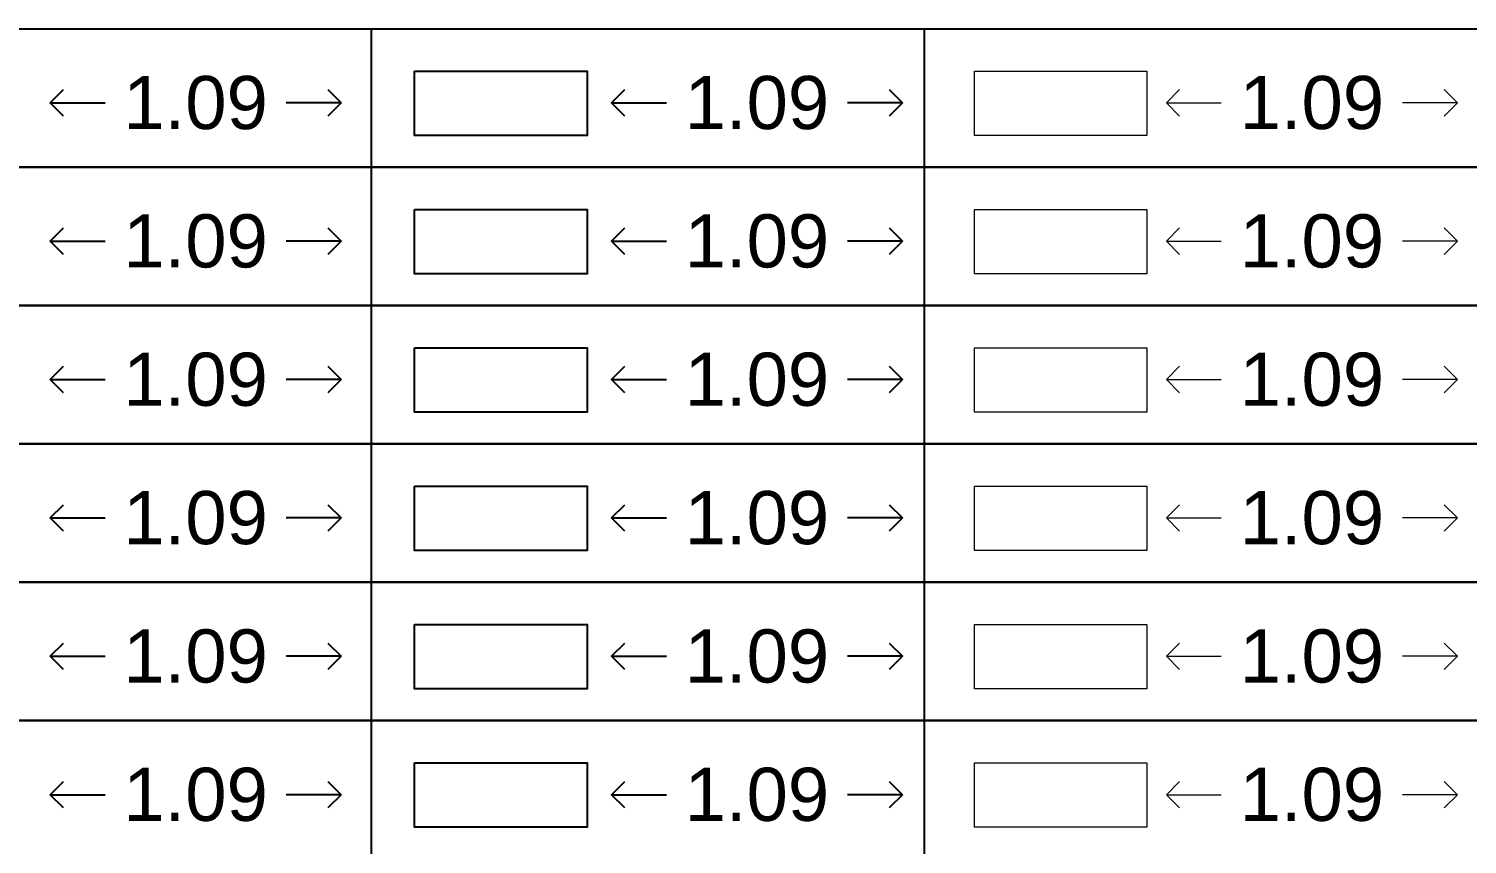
# Model space of a CAD drawing. Header units: millimetres. Extents: x -9481 to -9285, y 28728 to 28829.
# Drawn here: x -9456.89 to -9451.48, y 28754.13 to 28757.2 of the extents above; entities that cross this region are included whole.
import ezdxf

# ---------------------------------------------------------------- set-up
doc = ezdxf.new("R2010")
doc.units = ezdxf.units.MM
doc.header["$PDMODE"] = 34
doc.header["$PDSIZE"] = -15
doc.layers.add('BLK_1_FLR_1_REGULAR_ROOM_1', color=7, linetype='Continuous', plot=False)
doc.layers.add('BLK_1_FLR_2_REGULAR_ROOM_1', color=7, linetype='Continuous', lineweight=0)
doc.layers.add('PLAN', color=7, linetype='Continuous', lineweight=40)
doc.styles.add('Arial', font='arial.ttf', dxfattribs={"height": 0.2})
doc.styles.add('style2', font='arial.ttf', dxfattribs={"height": 0.3})
doc.dimstyles.new('INT DIM', dxfattribs={"dimtxt": 0.3, "dimasz": 0.1, "dimexe": 0.18, "dimexo": 0.0625, "dimgap": 0.09, "dimtad": 0, "dimzin": 0, "dimdsep": 46, "dimtxsty": 'style2', "dimblk": 'OPEN90', "dimcen": 0.09, "dimse1": 1, "dimse2": 1, "dimclrd": 250, "dimclrt": 256, "dimadec": 0, "dimazin": 0, "dimtfac": 1, "dimtofl": 0, "dimtmove": 0, "dimatfit": 3, "dimfxl": 0.18, "dimtolj": 1, "dimtzin": 0, "dimlwd": -1, "dimarcsym": 0})

# ---------------------------------------------------------------- blocks, each defined once
blk = doc.blocks.new('_Open90')
at = {"layer": 'PLAN', "color": 0, "lineweight": -2}
for p, q in [((0, 0), (-1, 0)), ((-0.5, 0.5), (0, 0)), ((0, 0), (-0.5, -0.5))]:
    blk.add_line(p, q, dxfattribs=at)
blk = doc.blocks.new('*D107')
at = {"layer": 'BLK_1_FLR_1_REGULAR_ROOM_1', "color": 250, "transparency": 16777216}
for p, q in [((-9456.7091, 28756.9195), (-9456.6022, 28756.9195)), ((-9455.8142, 28756.9195), (-9455.9211, 28756.9195))]:
    blk.add_line(p, q, dxfattribs=at)
at = {"layer": 'Defpoints', "color": 0, "transparency": 16777216}
for p in [(-9456.8091, 28757.0395), (-9455.7142, 28757.0395), (-9455.7142, 28756.9195)]:
    blk.add_point(p, dxfattribs=at)
at = {"layer": 'BLK_1_FLR_1_REGULAR_ROOM_1', "color": 250, "transparency": 16777216, "xscale": 0.1, "yscale": 0.1, "zscale": 0.1, "rotation": 180}
blk.add_blockref('_Open90', (-9456.8091, 28756.9195), dxfattribs=at)
at = {"layer": 'BLK_1_FLR_1_REGULAR_ROOM_1', "color": 250, "transparency": 16777216, "xscale": 0.1, "yscale": 0.1, "zscale": 0.1}
blk.add_blockref('_Open90', (-9455.7142, 28756.9195), dxfattribs=at)
at = {"layer": 'BLK_1_FLR_1_REGULAR_ROOM_1', "transparency": 16777216, "insert": (-9456.2617, 28756.9195), "char_height": 0.2, "attachment_point": 5, "style": 'Arial', "bg_fill": 3, "box_fill_scale": 1.1, "bg_fill_color": 256, "bg_fill_true_color": 13158600, "bg_fill_transparency": 0}
blk.add_mtext('\\A1;1.09', dxfattribs=at)
blk = doc.blocks.new('*D108')
at = {"layer": 'BLK_1_FLR_1_REGULAR_ROOM_1', "color": 250, "transparency": 16777216}
for p, q in [((-9454.5973, 28756.9195), (-9454.4904, 28756.9195)), ((-9453.7023, 28756.9195), (-9453.8093, 28756.9195))]:
    blk.add_line(p, q, dxfattribs=at)
at = {"layer": 'Defpoints', "color": 0, "transparency": 16777216}
for p in [(-9454.6973, 28757.0395), (-9453.6023, 28757.0395), (-9453.6023, 28756.9195)]:
    blk.add_point(p, dxfattribs=at)
at = {"layer": 'BLK_1_FLR_1_REGULAR_ROOM_1', "color": 250, "transparency": 16777216, "xscale": 0.1, "yscale": 0.1, "zscale": 0.1, "rotation": 180}
blk.add_blockref('_Open90', (-9454.6973, 28756.9195), dxfattribs=at)
at = {"layer": 'BLK_1_FLR_1_REGULAR_ROOM_1', "color": 250, "transparency": 16777216, "xscale": 0.1, "yscale": 0.1, "zscale": 0.1}
blk.add_blockref('_Open90', (-9453.6023, 28756.9195), dxfattribs=at)
at = {"layer": 'BLK_1_FLR_1_REGULAR_ROOM_1', "transparency": 16777216, "insert": (-9454.1498, 28756.9195), "char_height": 0.2, "attachment_point": 5, "style": 'Arial', "bg_fill": 3, "box_fill_scale": 1.1, "bg_fill_color": 256, "bg_fill_true_color": 13158600, "bg_fill_transparency": 0}
blk.add_mtext('\\A1;1.09', dxfattribs=at)
blk = doc.blocks.new('*D109')
at = {"layer": 'BLK_1_FLR_2_REGULAR_ROOM_1', "color": 250, "transparency": 16777216}
for p, q in [((-9452.5093, 28756.9195), (-9452.4024, 28756.9195)), ((-9451.6143, 28756.9195), (-9451.7213, 28756.9195))]:
    blk.add_line(p, q, dxfattribs=at)
at = {"layer": 'Defpoints', "color": 0, "transparency": 16777216}
for p in [(-9452.6093, 28757.0395), (-9451.5143, 28757.0395), (-9451.5143, 28756.9195)]:
    blk.add_point(p, dxfattribs=at)
at = {"layer": 'BLK_1_FLR_2_REGULAR_ROOM_1', "color": 250, "transparency": 16777216, "xscale": 0.1, "yscale": 0.1, "zscale": 0.1, "rotation": 180}
blk.add_blockref('_Open90', (-9452.6093, 28756.9195), dxfattribs=at)
at = {"layer": 'BLK_1_FLR_2_REGULAR_ROOM_1', "color": 250, "transparency": 16777216, "xscale": 0.1, "yscale": 0.1, "zscale": 0.1}
blk.add_blockref('_Open90', (-9451.5143, 28756.9195), dxfattribs=at)
at = {"layer": 'BLK_1_FLR_2_REGULAR_ROOM_1', "transparency": 16777216, "insert": (-9452.0618, 28756.9195), "char_height": 0.2, "attachment_point": 5, "style": 'Arial', "bg_fill": 3, "box_fill_scale": 1.1, "bg_fill_color": 256, "bg_fill_true_color": 13158600, "bg_fill_transparency": 0}
blk.add_mtext('\\A1;1.09', dxfattribs=at)
blk = doc.blocks.new('*D114')
at = {"layer": 'BLK_1_FLR_1_REGULAR_ROOM_1', "color": 250, "transparency": 16777216}
for p, q in [((-9456.7091, 28756.3988), (-9456.6022, 28756.3988)), ((-9455.8142, 28756.3988), (-9455.9211, 28756.3988))]:
    blk.add_line(p, q, dxfattribs=at)
at = {"layer": 'Defpoints', "color": 0, "transparency": 16777216}
for p in [(-9456.8091, 28756.5189), (-9455.7142, 28756.5189), (-9455.7142, 28756.3988)]:
    blk.add_point(p, dxfattribs=at)
at = {"layer": 'BLK_1_FLR_1_REGULAR_ROOM_1', "color": 250, "transparency": 16777216, "xscale": 0.1, "yscale": 0.1, "zscale": 0.1, "rotation": 180}
blk.add_blockref('_Open90', (-9456.8091, 28756.3988), dxfattribs=at)
at = {"layer": 'BLK_1_FLR_1_REGULAR_ROOM_1', "color": 250, "transparency": 16777216, "xscale": 0.1, "yscale": 0.1, "zscale": 0.1}
blk.add_blockref('_Open90', (-9455.7142, 28756.3988), dxfattribs=at)
at = {"layer": 'BLK_1_FLR_1_REGULAR_ROOM_1', "transparency": 16777216, "insert": (-9456.2617, 28756.3988), "char_height": 0.2, "attachment_point": 5, "style": 'Arial', "bg_fill": 3, "box_fill_scale": 1.1, "bg_fill_color": 256, "bg_fill_true_color": 13158600, "bg_fill_transparency": 0}
blk.add_mtext('\\A1;1.09', dxfattribs=at)
blk = doc.blocks.new('*D115')
at = {"layer": 'BLK_1_FLR_1_REGULAR_ROOM_1', "color": 250, "transparency": 16777216}
for p, q in [((-9454.5973, 28756.3988), (-9454.4904, 28756.3988)), ((-9453.7023, 28756.3988), (-9453.8093, 28756.3988))]:
    blk.add_line(p, q, dxfattribs=at)
at = {"layer": 'Defpoints', "color": 0, "transparency": 16777216}
for p in [(-9454.6973, 28756.5189), (-9453.6023, 28756.5189), (-9453.6023, 28756.3988)]:
    blk.add_point(p, dxfattribs=at)
at = {"layer": 'BLK_1_FLR_1_REGULAR_ROOM_1', "color": 250, "transparency": 16777216, "xscale": 0.1, "yscale": 0.1, "zscale": 0.1, "rotation": 180}
blk.add_blockref('_Open90', (-9454.6973, 28756.3988), dxfattribs=at)
at = {"layer": 'BLK_1_FLR_1_REGULAR_ROOM_1', "color": 250, "transparency": 16777216, "xscale": 0.1, "yscale": 0.1, "zscale": 0.1}
blk.add_blockref('_Open90', (-9453.6023, 28756.3988), dxfattribs=at)
at = {"layer": 'BLK_1_FLR_1_REGULAR_ROOM_1', "transparency": 16777216, "insert": (-9454.1498, 28756.3988), "char_height": 0.2, "attachment_point": 5, "style": 'Arial', "bg_fill": 3, "box_fill_scale": 1.1, "bg_fill_color": 256, "bg_fill_true_color": 13158600, "bg_fill_transparency": 0}
blk.add_mtext('\\A1;1.09', dxfattribs=at)
blk = doc.blocks.new('*D116')
at = {"layer": 'BLK_1_FLR_2_REGULAR_ROOM_1', "color": 250, "transparency": 16777216}
for p, q in [((-9452.5093, 28756.3988), (-9452.4024, 28756.3988)), ((-9451.6143, 28756.3988), (-9451.7213, 28756.3988))]:
    blk.add_line(p, q, dxfattribs=at)
at = {"layer": 'Defpoints', "color": 0, "transparency": 16777216}
for p in [(-9452.6093, 28756.5189), (-9451.5143, 28756.5189), (-9451.5143, 28756.3988)]:
    blk.add_point(p, dxfattribs=at)
at = {"layer": 'BLK_1_FLR_2_REGULAR_ROOM_1', "color": 250, "transparency": 16777216, "xscale": 0.1, "yscale": 0.1, "zscale": 0.1, "rotation": 180}
blk.add_blockref('_Open90', (-9452.6093, 28756.3988), dxfattribs=at)
at = {"layer": 'BLK_1_FLR_2_REGULAR_ROOM_1', "color": 250, "transparency": 16777216, "xscale": 0.1, "yscale": 0.1, "zscale": 0.1}
blk.add_blockref('_Open90', (-9451.5143, 28756.3988), dxfattribs=at)
at = {"layer": 'BLK_1_FLR_2_REGULAR_ROOM_1', "transparency": 16777216, "insert": (-9452.0618, 28756.3988), "char_height": 0.2, "attachment_point": 5, "style": 'Arial', "bg_fill": 3, "box_fill_scale": 1.1, "bg_fill_color": 256, "bg_fill_true_color": 13158600, "bg_fill_transparency": 0}
blk.add_mtext('\\A1;1.09', dxfattribs=at)
blk = doc.blocks.new('*D121')
at = {"layer": 'BLK_1_FLR_1_REGULAR_ROOM_1', "color": 250, "transparency": 16777216}
for p, q in [((-9456.7091, 28755.8782), (-9456.6022, 28755.8782)), ((-9455.8142, 28755.8782), (-9455.9211, 28755.8782))]:
    blk.add_line(p, q, dxfattribs=at)
at = {"layer": 'Defpoints', "color": 0, "transparency": 16777216}
for p in [(-9456.8091, 28755.9982), (-9455.7142, 28755.9982), (-9455.7142, 28755.8782)]:
    blk.add_point(p, dxfattribs=at)
at = {"layer": 'BLK_1_FLR_1_REGULAR_ROOM_1', "color": 250, "transparency": 16777216, "xscale": 0.1, "yscale": 0.1, "zscale": 0.1, "rotation": 180}
blk.add_blockref('_Open90', (-9456.8091, 28755.8782), dxfattribs=at)
at = {"layer": 'BLK_1_FLR_1_REGULAR_ROOM_1', "color": 250, "transparency": 16777216, "xscale": 0.1, "yscale": 0.1, "zscale": 0.1}
blk.add_blockref('_Open90', (-9455.7142, 28755.8782), dxfattribs=at)
at = {"layer": 'BLK_1_FLR_1_REGULAR_ROOM_1', "transparency": 16777216, "insert": (-9456.2617, 28755.8782), "char_height": 0.2, "attachment_point": 5, "style": 'Arial', "bg_fill": 3, "box_fill_scale": 1.1, "bg_fill_color": 256, "bg_fill_true_color": 13158600, "bg_fill_transparency": 0}
blk.add_mtext('\\A1;1.09', dxfattribs=at)
blk = doc.blocks.new('*D122')
at = {"layer": 'BLK_1_FLR_1_REGULAR_ROOM_1', "color": 250, "transparency": 16777216}
for p, q in [((-9454.5973, 28755.8782), (-9454.4904, 28755.8782)), ((-9453.7023, 28755.8782), (-9453.8093, 28755.8782))]:
    blk.add_line(p, q, dxfattribs=at)
at = {"layer": 'Defpoints', "color": 0, "transparency": 16777216}
for p in [(-9454.6973, 28755.9982), (-9453.6023, 28755.9982), (-9453.6023, 28755.8782)]:
    blk.add_point(p, dxfattribs=at)
at = {"layer": 'BLK_1_FLR_1_REGULAR_ROOM_1', "color": 250, "transparency": 16777216, "xscale": 0.1, "yscale": 0.1, "zscale": 0.1, "rotation": 180}
blk.add_blockref('_Open90', (-9454.6973, 28755.8782), dxfattribs=at)
at = {"layer": 'BLK_1_FLR_1_REGULAR_ROOM_1', "color": 250, "transparency": 16777216, "xscale": 0.1, "yscale": 0.1, "zscale": 0.1}
blk.add_blockref('_Open90', (-9453.6023, 28755.8782), dxfattribs=at)
at = {"layer": 'BLK_1_FLR_1_REGULAR_ROOM_1', "transparency": 16777216, "insert": (-9454.1498, 28755.8782), "char_height": 0.2, "attachment_point": 5, "style": 'Arial', "bg_fill": 3, "box_fill_scale": 1.1, "bg_fill_color": 256, "bg_fill_true_color": 13158600, "bg_fill_transparency": 0}
blk.add_mtext('\\A1;1.09', dxfattribs=at)
blk = doc.blocks.new('*D123')
at = {"layer": 'BLK_1_FLR_2_REGULAR_ROOM_1', "color": 250, "transparency": 16777216}
for p, q in [((-9452.5093, 28755.8782), (-9452.4024, 28755.8782)), ((-9451.6143, 28755.8782), (-9451.7213, 28755.8782))]:
    blk.add_line(p, q, dxfattribs=at)
at = {"layer": 'Defpoints', "color": 0, "transparency": 16777216}
for p in [(-9452.6093, 28755.9982), (-9451.5143, 28755.9982), (-9451.5143, 28755.8782)]:
    blk.add_point(p, dxfattribs=at)
at = {"layer": 'BLK_1_FLR_2_REGULAR_ROOM_1', "color": 250, "transparency": 16777216, "xscale": 0.1, "yscale": 0.1, "zscale": 0.1, "rotation": 180}
blk.add_blockref('_Open90', (-9452.6093, 28755.8782), dxfattribs=at)
at = {"layer": 'BLK_1_FLR_2_REGULAR_ROOM_1', "color": 250, "transparency": 16777216, "xscale": 0.1, "yscale": 0.1, "zscale": 0.1}
blk.add_blockref('_Open90', (-9451.5143, 28755.8782), dxfattribs=at)
at = {"layer": 'BLK_1_FLR_2_REGULAR_ROOM_1', "transparency": 16777216, "insert": (-9452.0618, 28755.8782), "char_height": 0.2, "attachment_point": 5, "style": 'Arial', "bg_fill": 3, "box_fill_scale": 1.1, "bg_fill_color": 256, "bg_fill_true_color": 13158600, "bg_fill_transparency": 0}
blk.add_mtext('\\A1;1.09', dxfattribs=at)
blk = doc.blocks.new('*D128')
at = {"layer": 'BLK_1_FLR_1_REGULAR_ROOM_1', "color": 250, "transparency": 16777216}
for p, q in [((-9456.7091, 28755.3575), (-9456.6022, 28755.3575)), ((-9455.8142, 28755.3575), (-9455.9211, 28755.3575))]:
    blk.add_line(p, q, dxfattribs=at)
at = {"layer": 'Defpoints', "color": 0, "transparency": 16777216}
for p in [(-9456.8091, 28755.4776), (-9455.7142, 28755.4776), (-9455.7142, 28755.3575)]:
    blk.add_point(p, dxfattribs=at)
at = {"layer": 'BLK_1_FLR_1_REGULAR_ROOM_1', "color": 250, "transparency": 16777216, "xscale": 0.1, "yscale": 0.1, "zscale": 0.1, "rotation": 180}
blk.add_blockref('_Open90', (-9456.8091, 28755.3575), dxfattribs=at)
at = {"layer": 'BLK_1_FLR_1_REGULAR_ROOM_1', "color": 250, "transparency": 16777216, "xscale": 0.1, "yscale": 0.1, "zscale": 0.1}
blk.add_blockref('_Open90', (-9455.7142, 28755.3575), dxfattribs=at)
at = {"layer": 'BLK_1_FLR_1_REGULAR_ROOM_1', "transparency": 16777216, "insert": (-9456.2617, 28755.3575), "char_height": 0.2, "attachment_point": 5, "style": 'Arial', "bg_fill": 3, "box_fill_scale": 1.1, "bg_fill_color": 256, "bg_fill_true_color": 13158600, "bg_fill_transparency": 0}
blk.add_mtext('\\A1;1.09', dxfattribs=at)
blk = doc.blocks.new('*D129')
at = {"layer": 'BLK_1_FLR_1_REGULAR_ROOM_1', "color": 250, "transparency": 16777216}
for p, q in [((-9454.5973, 28755.3575), (-9454.4904, 28755.3575)), ((-9453.7023, 28755.3575), (-9453.8093, 28755.3575))]:
    blk.add_line(p, q, dxfattribs=at)
at = {"layer": 'Defpoints', "color": 0, "transparency": 16777216}
for p in [(-9454.6973, 28755.4776), (-9453.6023, 28755.4776), (-9453.6023, 28755.3575)]:
    blk.add_point(p, dxfattribs=at)
at = {"layer": 'BLK_1_FLR_1_REGULAR_ROOM_1', "color": 250, "transparency": 16777216, "xscale": 0.1, "yscale": 0.1, "zscale": 0.1, "rotation": 180}
blk.add_blockref('_Open90', (-9454.6973, 28755.3575), dxfattribs=at)
at = {"layer": 'BLK_1_FLR_1_REGULAR_ROOM_1', "color": 250, "transparency": 16777216, "xscale": 0.1, "yscale": 0.1, "zscale": 0.1}
blk.add_blockref('_Open90', (-9453.6023, 28755.3575), dxfattribs=at)
at = {"layer": 'BLK_1_FLR_1_REGULAR_ROOM_1', "transparency": 16777216, "insert": (-9454.1498, 28755.3575), "char_height": 0.2, "attachment_point": 5, "style": 'Arial', "bg_fill": 3, "box_fill_scale": 1.1, "bg_fill_color": 256, "bg_fill_true_color": 13158600, "bg_fill_transparency": 0}
blk.add_mtext('\\A1;1.09', dxfattribs=at)
blk = doc.blocks.new('*D130')
at = {"layer": 'BLK_1_FLR_2_REGULAR_ROOM_1', "color": 250, "transparency": 16777216}
for p, q in [((-9452.5093, 28755.3575), (-9452.4024, 28755.3575)), ((-9451.6143, 28755.3575), (-9451.7213, 28755.3575))]:
    blk.add_line(p, q, dxfattribs=at)
at = {"layer": 'Defpoints', "color": 0, "transparency": 16777216}
for p in [(-9452.6093, 28755.4776), (-9451.5143, 28755.4776), (-9451.5143, 28755.3575)]:
    blk.add_point(p, dxfattribs=at)
at = {"layer": 'BLK_1_FLR_2_REGULAR_ROOM_1', "color": 250, "transparency": 16777216, "xscale": 0.1, "yscale": 0.1, "zscale": 0.1, "rotation": 180}
blk.add_blockref('_Open90', (-9452.6093, 28755.3575), dxfattribs=at)
at = {"layer": 'BLK_1_FLR_2_REGULAR_ROOM_1', "color": 250, "transparency": 16777216, "xscale": 0.1, "yscale": 0.1, "zscale": 0.1}
blk.add_blockref('_Open90', (-9451.5143, 28755.3575), dxfattribs=at)
at = {"layer": 'BLK_1_FLR_2_REGULAR_ROOM_1', "transparency": 16777216, "insert": (-9452.0618, 28755.3575), "char_height": 0.2, "attachment_point": 5, "style": 'Arial', "bg_fill": 3, "box_fill_scale": 1.1, "bg_fill_color": 256, "bg_fill_true_color": 13158600, "bg_fill_transparency": 0}
blk.add_mtext('\\A1;1.09', dxfattribs=at)
blk = doc.blocks.new('*D135')
at = {"layer": 'BLK_1_FLR_1_REGULAR_ROOM_1', "color": 250, "transparency": 16777216}
for p, q in [((-9456.7091, 28754.8369), (-9456.6022, 28754.8369)), ((-9455.8142, 28754.8369), (-9455.9211, 28754.8369))]:
    blk.add_line(p, q, dxfattribs=at)
at = {"layer": 'Defpoints', "color": 0, "transparency": 16777216}
for p in [(-9456.8091, 28754.957), (-9455.7142, 28754.957), (-9455.7142, 28754.8369)]:
    blk.add_point(p, dxfattribs=at)
at = {"layer": 'BLK_1_FLR_1_REGULAR_ROOM_1', "color": 250, "transparency": 16777216, "xscale": 0.1, "yscale": 0.1, "zscale": 0.1, "rotation": 180}
blk.add_blockref('_Open90', (-9456.8091, 28754.8369), dxfattribs=at)
at = {"layer": 'BLK_1_FLR_1_REGULAR_ROOM_1', "color": 250, "transparency": 16777216, "xscale": 0.1, "yscale": 0.1, "zscale": 0.1}
blk.add_blockref('_Open90', (-9455.7142, 28754.8369), dxfattribs=at)
at = {"layer": 'BLK_1_FLR_1_REGULAR_ROOM_1', "transparency": 16777216, "insert": (-9456.2617, 28754.8369), "char_height": 0.2, "attachment_point": 5, "style": 'Arial', "bg_fill": 3, "box_fill_scale": 1.1, "bg_fill_color": 256, "bg_fill_true_color": 13158600, "bg_fill_transparency": 0}
blk.add_mtext('\\A1;1.09', dxfattribs=at)
blk = doc.blocks.new('*D136')
at = {"layer": 'BLK_1_FLR_1_REGULAR_ROOM_1', "color": 250, "transparency": 16777216}
for p, q in [((-9454.5973, 28754.8369), (-9454.4904, 28754.8369)), ((-9453.7023, 28754.8369), (-9453.8093, 28754.8369))]:
    blk.add_line(p, q, dxfattribs=at)
at = {"layer": 'Defpoints', "color": 0, "transparency": 16777216}
for p in [(-9454.6973, 28754.957), (-9453.6023, 28754.957), (-9453.6023, 28754.8369)]:
    blk.add_point(p, dxfattribs=at)
at = {"layer": 'BLK_1_FLR_1_REGULAR_ROOM_1', "color": 250, "transparency": 16777216, "xscale": 0.1, "yscale": 0.1, "zscale": 0.1, "rotation": 180}
blk.add_blockref('_Open90', (-9454.6973, 28754.8369), dxfattribs=at)
at = {"layer": 'BLK_1_FLR_1_REGULAR_ROOM_1', "color": 250, "transparency": 16777216, "xscale": 0.1, "yscale": 0.1, "zscale": 0.1}
blk.add_blockref('_Open90', (-9453.6023, 28754.8369), dxfattribs=at)
at = {"layer": 'BLK_1_FLR_1_REGULAR_ROOM_1', "transparency": 16777216, "insert": (-9454.1498, 28754.8369), "char_height": 0.2, "attachment_point": 5, "style": 'Arial', "bg_fill": 3, "box_fill_scale": 1.1, "bg_fill_color": 256, "bg_fill_true_color": 13158600, "bg_fill_transparency": 0}
blk.add_mtext('\\A1;1.09', dxfattribs=at)
blk = doc.blocks.new('*D137')
at = {"layer": 'BLK_1_FLR_2_REGULAR_ROOM_1', "color": 250, "transparency": 16777216}
for p, q in [((-9452.5093, 28754.8369), (-9452.4024, 28754.8369)), ((-9451.6143, 28754.8369), (-9451.7213, 28754.8369))]:
    blk.add_line(p, q, dxfattribs=at)
at = {"layer": 'Defpoints', "color": 0, "transparency": 16777216}
for p in [(-9452.6093, 28754.957), (-9451.5143, 28754.957), (-9451.5143, 28754.8369)]:
    blk.add_point(p, dxfattribs=at)
at = {"layer": 'BLK_1_FLR_2_REGULAR_ROOM_1', "color": 250, "transparency": 16777216, "xscale": 0.1, "yscale": 0.1, "zscale": 0.1, "rotation": 180}
blk.add_blockref('_Open90', (-9452.6093, 28754.8369), dxfattribs=at)
at = {"layer": 'BLK_1_FLR_2_REGULAR_ROOM_1', "color": 250, "transparency": 16777216, "xscale": 0.1, "yscale": 0.1, "zscale": 0.1}
blk.add_blockref('_Open90', (-9451.5143, 28754.8369), dxfattribs=at)
at = {"layer": 'BLK_1_FLR_2_REGULAR_ROOM_1', "transparency": 16777216, "insert": (-9452.0618, 28754.8369), "char_height": 0.2, "attachment_point": 5, "style": 'Arial', "bg_fill": 3, "box_fill_scale": 1.1, "bg_fill_color": 256, "bg_fill_true_color": 13158600, "bg_fill_transparency": 0}
blk.add_mtext('\\A1;1.09', dxfattribs=at)
blk = doc.blocks.new('*D142')
at = {"layer": 'BLK_1_FLR_1_REGULAR_ROOM_1', "color": 250, "transparency": 16777216}
for p, q in [((-9456.7091, 28754.3162), (-9456.6022, 28754.3162)), ((-9455.8142, 28754.3162), (-9455.9211, 28754.3162))]:
    blk.add_line(p, q, dxfattribs=at)
at = {"layer": 'Defpoints', "color": 0, "transparency": 16777216}
for p in [(-9456.8091, 28754.4363), (-9455.7142, 28754.4363), (-9455.7142, 28754.3162)]:
    blk.add_point(p, dxfattribs=at)
at = {"layer": 'BLK_1_FLR_1_REGULAR_ROOM_1', "color": 250, "transparency": 16777216, "xscale": 0.1, "yscale": 0.1, "zscale": 0.1, "rotation": 180}
blk.add_blockref('_Open90', (-9456.8091, 28754.3162), dxfattribs=at)
at = {"layer": 'BLK_1_FLR_1_REGULAR_ROOM_1', "color": 250, "transparency": 16777216, "xscale": 0.1, "yscale": 0.1, "zscale": 0.1}
blk.add_blockref('_Open90', (-9455.7142, 28754.3162), dxfattribs=at)
at = {"layer": 'BLK_1_FLR_1_REGULAR_ROOM_1', "transparency": 16777216, "insert": (-9456.2617, 28754.3162), "char_height": 0.2, "attachment_point": 5, "style": 'Arial', "bg_fill": 3, "box_fill_scale": 1.1, "bg_fill_color": 256, "bg_fill_true_color": 13158600, "bg_fill_transparency": 0}
blk.add_mtext('\\A1;1.09', dxfattribs=at)
blk = doc.blocks.new('*D143')
at = {"layer": 'BLK_1_FLR_1_REGULAR_ROOM_1', "color": 250, "transparency": 16777216}
for p, q in [((-9454.5973, 28754.3162), (-9454.4904, 28754.3162)), ((-9453.7023, 28754.3162), (-9453.8093, 28754.3162))]:
    blk.add_line(p, q, dxfattribs=at)
at = {"layer": 'Defpoints', "color": 0, "transparency": 16777216}
for p in [(-9454.6973, 28754.4363), (-9453.6023, 28754.4363), (-9453.6023, 28754.3162)]:
    blk.add_point(p, dxfattribs=at)
at = {"layer": 'BLK_1_FLR_1_REGULAR_ROOM_1', "color": 250, "transparency": 16777216, "xscale": 0.1, "yscale": 0.1, "zscale": 0.1, "rotation": 180}
blk.add_blockref('_Open90', (-9454.6973, 28754.3162), dxfattribs=at)
at = {"layer": 'BLK_1_FLR_1_REGULAR_ROOM_1', "color": 250, "transparency": 16777216, "xscale": 0.1, "yscale": 0.1, "zscale": 0.1}
blk.add_blockref('_Open90', (-9453.6023, 28754.3162), dxfattribs=at)
at = {"layer": 'BLK_1_FLR_1_REGULAR_ROOM_1', "transparency": 16777216, "insert": (-9454.1498, 28754.3162), "char_height": 0.2, "attachment_point": 5, "style": 'Arial', "bg_fill": 3, "box_fill_scale": 1.1, "bg_fill_color": 256, "bg_fill_true_color": 13158600, "bg_fill_transparency": 0}
blk.add_mtext('\\A1;1.09', dxfattribs=at)
blk = doc.blocks.new('*D144')
at = {"layer": 'BLK_1_FLR_2_REGULAR_ROOM_1', "color": 250, "transparency": 16777216}
for p, q in [((-9452.5093, 28754.3162), (-9452.4024, 28754.3162)), ((-9451.6143, 28754.3162), (-9451.7213, 28754.3162))]:
    blk.add_line(p, q, dxfattribs=at)
at = {"layer": 'Defpoints', "color": 0, "transparency": 16777216}
for p in [(-9452.6093, 28754.4363), (-9451.5143, 28754.4363), (-9451.5143, 28754.3162)]:
    blk.add_point(p, dxfattribs=at)
at = {"layer": 'BLK_1_FLR_2_REGULAR_ROOM_1', "color": 250, "transparency": 16777216, "xscale": 0.1, "yscale": 0.1, "zscale": 0.1, "rotation": 180}
blk.add_blockref('_Open90', (-9452.6093, 28754.3162), dxfattribs=at)
at = {"layer": 'BLK_1_FLR_2_REGULAR_ROOM_1', "color": 250, "transparency": 16777216, "xscale": 0.1, "yscale": 0.1, "zscale": 0.1}
blk.add_blockref('_Open90', (-9451.5143, 28754.3162), dxfattribs=at)
at = {"layer": 'BLK_1_FLR_2_REGULAR_ROOM_1', "transparency": 16777216, "insert": (-9452.0618, 28754.3162), "char_height": 0.2, "attachment_point": 5, "style": 'Arial', "bg_fill": 3, "box_fill_scale": 1.1, "bg_fill_color": 256, "bg_fill_true_color": 13158600, "bg_fill_transparency": 0}
blk.add_mtext('\\A1;1.09', dxfattribs=at)

msp = doc.modelspace()

# ---------------------------------------------------------------- linework, layer by layer
for p, q in [((-9455.6016, 28757.1984), (-9455.6016, 28756.6778)), ((-9453.5208, 28757.1984), (-9453.5208, 28756.6778)), ((-9455.6016, 28756.6778), (-9455.6016, 28756.1572)), ((-9453.5208, 28756.6778), (-9453.5208, 28756.1572)), ((-9455.6016, 28756.1572), (-9455.6016, 28755.6365)), ((-9453.5208, 28756.1572), (-9453.5208, 28755.6365)), ((-9455.6016, 28755.6365), (-9455.6016, 28755.1159)), ((-9453.5208, 28755.6365), (-9453.5208, 28755.1159)), ((-9455.6016, 28755.1159), (-9455.6016, 28754.5952)), ((-9453.5208, 28755.1159), (-9453.5208, 28754.5952)), ((-9455.6016, 28754.5952), (-9455.6016, 28754.0746)), ((-9453.5208, 28754.5952), (-9453.5208, 28754.0746))]:
    msp.add_line(p, q)
for points in [[(-9461.7318, 28757.1984), (-9442.23, 28757.1984), (-9442.23, 28756.6778), (-9461.7318, 28756.6778)], [(-9461.7318, 28756.6778), (-9442.23, 28756.6778), (-9442.23, 28756.1572), (-9461.7318, 28756.1572)], [(-9461.7318, 28756.1572), (-9442.23, 28756.1572), (-9442.23, 28755.6365), (-9461.7318, 28755.6365)], [(-9461.7318, 28755.6365), (-9442.23, 28755.6365), (-9442.23, 28755.1159), (-9461.7318, 28755.1159)], [(-9461.7318, 28755.1159), (-9442.23, 28755.1159), (-9442.23, 28754.5952), (-9461.7318, 28754.5952)], [(-9461.7318, 28754.5952), (-9442.23, 28754.5952), (-9442.23, 28754.0746), (-9461.7318, 28754.0746)]]:
    msp.add_lwpolyline(points)
at = {"layer": 'BLK_1_FLR_1_REGULAR_ROOM_1', "color": 3}
msp.add_lwpolyline([(-9455.4381, 28757.0395), (-9454.7889, 28757.0395), (-9454.7889, 28756.7974), (-9455.4381, 28756.7974)], close=True, dxfattribs=at)
at = {"layer": 'BLK_1_FLR_1_REGULAR_ROOM_1', "color": 4}
msp.add_lwpolyline([(-9455.4381, 28756.5189), (-9454.7889, 28756.5189), (-9454.7889, 28756.2767), (-9455.4381, 28756.2767)], close=True, dxfattribs=at)
at = {"layer": 'BLK_1_FLR_1_REGULAR_ROOM_1', "color": 5}
msp.add_lwpolyline([(-9455.4381, 28755.9982), (-9454.7889, 28755.9982), (-9454.7889, 28755.7561), (-9455.4381, 28755.7561)], close=True, dxfattribs=at)
at = {"layer": 'BLK_1_FLR_1_REGULAR_ROOM_1', "color": 28}
msp.add_lwpolyline([(-9455.4381, 28755.4776), (-9454.7889, 28755.4776), (-9454.7889, 28755.2354), (-9455.4381, 28755.2354)], close=True, dxfattribs=at)
at = {"layer": 'BLK_1_FLR_1_REGULAR_ROOM_1', "color": 29}
msp.add_lwpolyline([(-9455.4381, 28754.957), (-9454.7889, 28754.957), (-9454.7889, 28754.7148), (-9455.4381, 28754.7148)], close=True, dxfattribs=at)
at = {"layer": 'BLK_1_FLR_1_REGULAR_ROOM_1', "color": 30}
msp.add_lwpolyline([(-9455.4381, 28754.4363), (-9454.7889, 28754.4363), (-9454.7889, 28754.1942), (-9455.4381, 28754.1942)], close=True, dxfattribs=at)
at = {"layer": 'BLK_1_FLR_2_REGULAR_ROOM_1', "color": 3}
msp.add_lwpolyline([(-9453.3316, 28757.0395), (-9452.6824, 28757.0395), (-9452.6824, 28756.7974), (-9453.3316, 28756.7974)], close=True, dxfattribs=at)
at = {"layer": 'BLK_1_FLR_2_REGULAR_ROOM_1', "color": 4}
msp.add_lwpolyline([(-9453.3316, 28756.5189), (-9452.6824, 28756.5189), (-9452.6824, 28756.2767), (-9453.3316, 28756.2767)], close=True, dxfattribs=at)
at = {"layer": 'BLK_1_FLR_2_REGULAR_ROOM_1', "color": 5}
msp.add_lwpolyline([(-9453.3316, 28755.9982), (-9452.6824, 28755.9982), (-9452.6824, 28755.7561), (-9453.3316, 28755.7561)], close=True, dxfattribs=at)
at = {"layer": 'BLK_1_FLR_2_REGULAR_ROOM_1', "color": 28}
msp.add_lwpolyline([(-9453.3316, 28755.4776), (-9452.6824, 28755.4776), (-9452.6824, 28755.2354), (-9453.3316, 28755.2354)], close=True, dxfattribs=at)
at = {"layer": 'BLK_1_FLR_2_REGULAR_ROOM_1', "color": 29}
msp.add_lwpolyline([(-9453.3316, 28754.957), (-9452.6824, 28754.957), (-9452.6824, 28754.7148), (-9453.3316, 28754.7148)], close=True, dxfattribs=at)
at = {"layer": 'BLK_1_FLR_2_REGULAR_ROOM_1', "color": 30}
msp.add_lwpolyline([(-9453.3316, 28754.4363), (-9452.6824, 28754.4363), (-9452.6824, 28754.1942), (-9453.3316, 28754.1942)], close=True, dxfattribs=at)

# ---------------------------------------------------------------- next in the draw order: dimensions: what is measured, and where the dimension line sits
at = {"layer": 'BLK_1_FLR_1_REGULAR_ROOM_1', "color": 3}
for base, p1, p2, picture, middle in [((-9455.7142, 28756.9195), (-9456.8091, 28757.0395), (-9455.7142, 28757.0395), '*D107', (-9456.2617, 28756.9195)), ((-9453.60233, 28756.91946), (-9454.69731, 28757.03954), (-9453.60233, 28757.03954), '*D108', (-9454.14982, 28756.91946))]:
    dim = msp.add_linear_dim(base=base, p1=p1, p2=p2, dimstyle='INT DIM', override={"dimtxt": 0.2, "dimtxsty": 'Arial', "dimfxl": 0.125, "dimtfill": 1, "dimtfillclr": 7, "dimarcsym": 1}, dxfattribs=at)
    dim.commit()
    dim.dimension.update_dxf_attribs({"geometry": picture, "text_midpoint": middle})
at = {"layer": 'BLK_1_FLR_1_REGULAR_ROOM_1', "color": 4}
for base, p1, p2, picture, middle in [((-9455.7142, 28756.3988), (-9456.8091, 28756.5189), (-9455.7142, 28756.5189), '*D114', (-9456.2617, 28756.3988)), ((-9453.60233, 28756.39882), (-9454.69731, 28756.51889), (-9453.60233, 28756.51889), '*D115', (-9454.14982, 28756.39882))]:
    dim = msp.add_linear_dim(base=base, p1=p1, p2=p2, dimstyle='INT DIM', override={"dimtxt": 0.2, "dimtxsty": 'Arial', "dimfxl": 0.125, "dimtfill": 1, "dimtfillclr": 7, "dimarcsym": 1}, dxfattribs=at)
    dim.commit()
    dim.dimension.update_dxf_attribs({"geometry": picture, "text_midpoint": middle})
at = {"layer": 'BLK_1_FLR_1_REGULAR_ROOM_1', "color": 5}
for base, p1, p2, picture, middle in [((-9455.7142, 28755.8782), (-9456.8091, 28755.9982), (-9455.7142, 28755.9982), '*D121', (-9456.2617, 28755.8782)), ((-9453.60233, 28755.87817), (-9454.69731, 28755.99825), (-9453.60233, 28755.99825), '*D122', (-9454.14982, 28755.87817))]:
    dim = msp.add_linear_dim(base=base, p1=p1, p2=p2, dimstyle='INT DIM', override={"dimtxt": 0.2, "dimtxsty": 'Arial', "dimfxl": 0.125, "dimtfill": 1, "dimtfillclr": 7, "dimarcsym": 1}, dxfattribs=at)
    dim.commit()
    dim.dimension.update_dxf_attribs({"geometry": picture, "text_midpoint": middle})
at = {"layer": 'BLK_1_FLR_1_REGULAR_ROOM_1', "color": 28}
for base, p1, p2, picture, middle in [((-9455.7142, 28755.3575), (-9456.8091, 28755.4776), (-9455.7142, 28755.4776), '*D128', (-9456.2617, 28755.3575)), ((-9453.60233, 28755.35752), (-9454.69731, 28755.4776), (-9453.60233, 28755.4776), '*D129', (-9454.14982, 28755.35752))]:
    dim = msp.add_linear_dim(base=base, p1=p1, p2=p2, dimstyle='INT DIM', override={"dimtxt": 0.2, "dimtxsty": 'Arial', "dimfxl": 0.125, "dimtfill": 1, "dimtfillclr": 7, "dimarcsym": 1}, dxfattribs=at)
    dim.commit()
    dim.dimension.update_dxf_attribs({"geometry": picture, "text_midpoint": middle})
at = {"layer": 'BLK_1_FLR_1_REGULAR_ROOM_1', "color": 29}
for base, p1, p2, picture, middle in [((-9455.7142, 28754.8369), (-9456.8091, 28754.957), (-9455.7142, 28754.957), '*D135', (-9456.2617, 28754.8369)), ((-9453.60233, 28754.83688), (-9454.69731, 28754.95695), (-9453.60233, 28754.95695), '*D136', (-9454.14982, 28754.83688))]:
    dim = msp.add_linear_dim(base=base, p1=p1, p2=p2, dimstyle='INT DIM', override={"dimtxt": 0.2, "dimtxsty": 'Arial', "dimfxl": 0.125, "dimtfill": 1, "dimtfillclr": 7, "dimarcsym": 1}, dxfattribs=at)
    dim.commit()
    dim.dimension.update_dxf_attribs({"geometry": picture, "text_midpoint": middle})
at = {"layer": 'BLK_1_FLR_1_REGULAR_ROOM_1', "color": 30}
for base, p1, p2, picture, middle in [((-9455.7142, 28754.3162), (-9456.8091, 28754.4363), (-9455.7142, 28754.4363), '*D142', (-9456.2617, 28754.3162)), ((-9453.60233, 28754.31623), (-9454.69731, 28754.4363), (-9453.60233, 28754.4363), '*D143', (-9454.14982, 28754.31623))]:
    dim = msp.add_linear_dim(base=base, p1=p1, p2=p2, dimstyle='INT DIM', override={"dimtxt": 0.2, "dimtxsty": 'Arial', "dimfxl": 0.125, "dimtfill": 1, "dimtfillclr": 7, "dimarcsym": 1}, dxfattribs=at)
    dim.commit()
    dim.dimension.update_dxf_attribs({"geometry": picture, "text_midpoint": middle})
at = {"layer": 'BLK_1_FLR_2_REGULAR_ROOM_1', "color": 3}
dim = msp.add_linear_dim(base=(-9451.51435, 28756.91946), p1=(-9452.60932, 28757.03954), p2=(-9451.51435, 28757.03954), dimstyle='INT DIM', override={"dimtxt": 0.2, "dimtxsty": 'Arial', "dimfxl": 0.125, "dimtfill": 1, "dimtfillclr": 7, "dimarcsym": 1}, dxfattribs=at)
dim.commit()
dim.dimension.update_dxf_attribs({"geometry": '*D109', "text_midpoint": (-9452.06184, 28756.91946)})
at = {"layer": 'BLK_1_FLR_2_REGULAR_ROOM_1', "color": 4}
dim = msp.add_linear_dim(base=(-9451.51435, 28756.39882), p1=(-9452.60932, 28756.51889), p2=(-9451.51435, 28756.51889), dimstyle='INT DIM', override={"dimtxt": 0.2, "dimtxsty": 'Arial', "dimfxl": 0.125, "dimtfill": 1, "dimtfillclr": 7, "dimarcsym": 1}, dxfattribs=at)
dim.commit()
dim.dimension.update_dxf_attribs({"geometry": '*D116', "text_midpoint": (-9452.06184, 28756.39882)})
at = {"layer": 'BLK_1_FLR_2_REGULAR_ROOM_1', "color": 5}
dim = msp.add_linear_dim(base=(-9451.51435, 28755.87817), p1=(-9452.60932, 28755.99825), p2=(-9451.51435, 28755.99825), dimstyle='INT DIM', override={"dimtxt": 0.2, "dimtxsty": 'Arial', "dimfxl": 0.125, "dimtfill": 1, "dimtfillclr": 7, "dimarcsym": 1}, dxfattribs=at)
dim.commit()
dim.dimension.update_dxf_attribs({"geometry": '*D123', "text_midpoint": (-9452.06184, 28755.87817)})
at = {"layer": 'BLK_1_FLR_2_REGULAR_ROOM_1', "color": 28}
dim = msp.add_linear_dim(base=(-9451.51435, 28755.35752), p1=(-9452.60932, 28755.4776), p2=(-9451.51435, 28755.4776), dimstyle='INT DIM', override={"dimtxt": 0.2, "dimtxsty": 'Arial', "dimfxl": 0.125, "dimtfill": 1, "dimtfillclr": 7, "dimarcsym": 1}, dxfattribs=at)
dim.commit()
dim.dimension.update_dxf_attribs({"geometry": '*D130', "text_midpoint": (-9452.06184, 28755.35752)})
at = {"layer": 'BLK_1_FLR_2_REGULAR_ROOM_1', "color": 29}
dim = msp.add_linear_dim(base=(-9451.51435, 28754.83688), p1=(-9452.60932, 28754.95695), p2=(-9451.51435, 28754.95695), dimstyle='INT DIM', override={"dimtxt": 0.2, "dimtxsty": 'Arial', "dimfxl": 0.125, "dimtfill": 1, "dimtfillclr": 7, "dimarcsym": 1}, dxfattribs=at)
dim.commit()
dim.dimension.update_dxf_attribs({"geometry": '*D137', "text_midpoint": (-9452.06184, 28754.83688)})
at = {"layer": 'BLK_1_FLR_2_REGULAR_ROOM_1', "color": 30}
dim = msp.add_linear_dim(base=(-9451.51435, 28754.31623), p1=(-9452.60932, 28754.4363), p2=(-9451.51435, 28754.4363), dimstyle='INT DIM', override={"dimtxt": 0.2, "dimtxsty": 'Arial', "dimfxl": 0.125, "dimtfill": 1, "dimtfillclr": 7, "dimarcsym": 1}, dxfattribs=at)
dim.commit()
dim.dimension.update_dxf_attribs({"geometry": '*D144', "text_midpoint": (-9452.06184, 28754.31623)})

doc.saveas('drawing.dxf')
